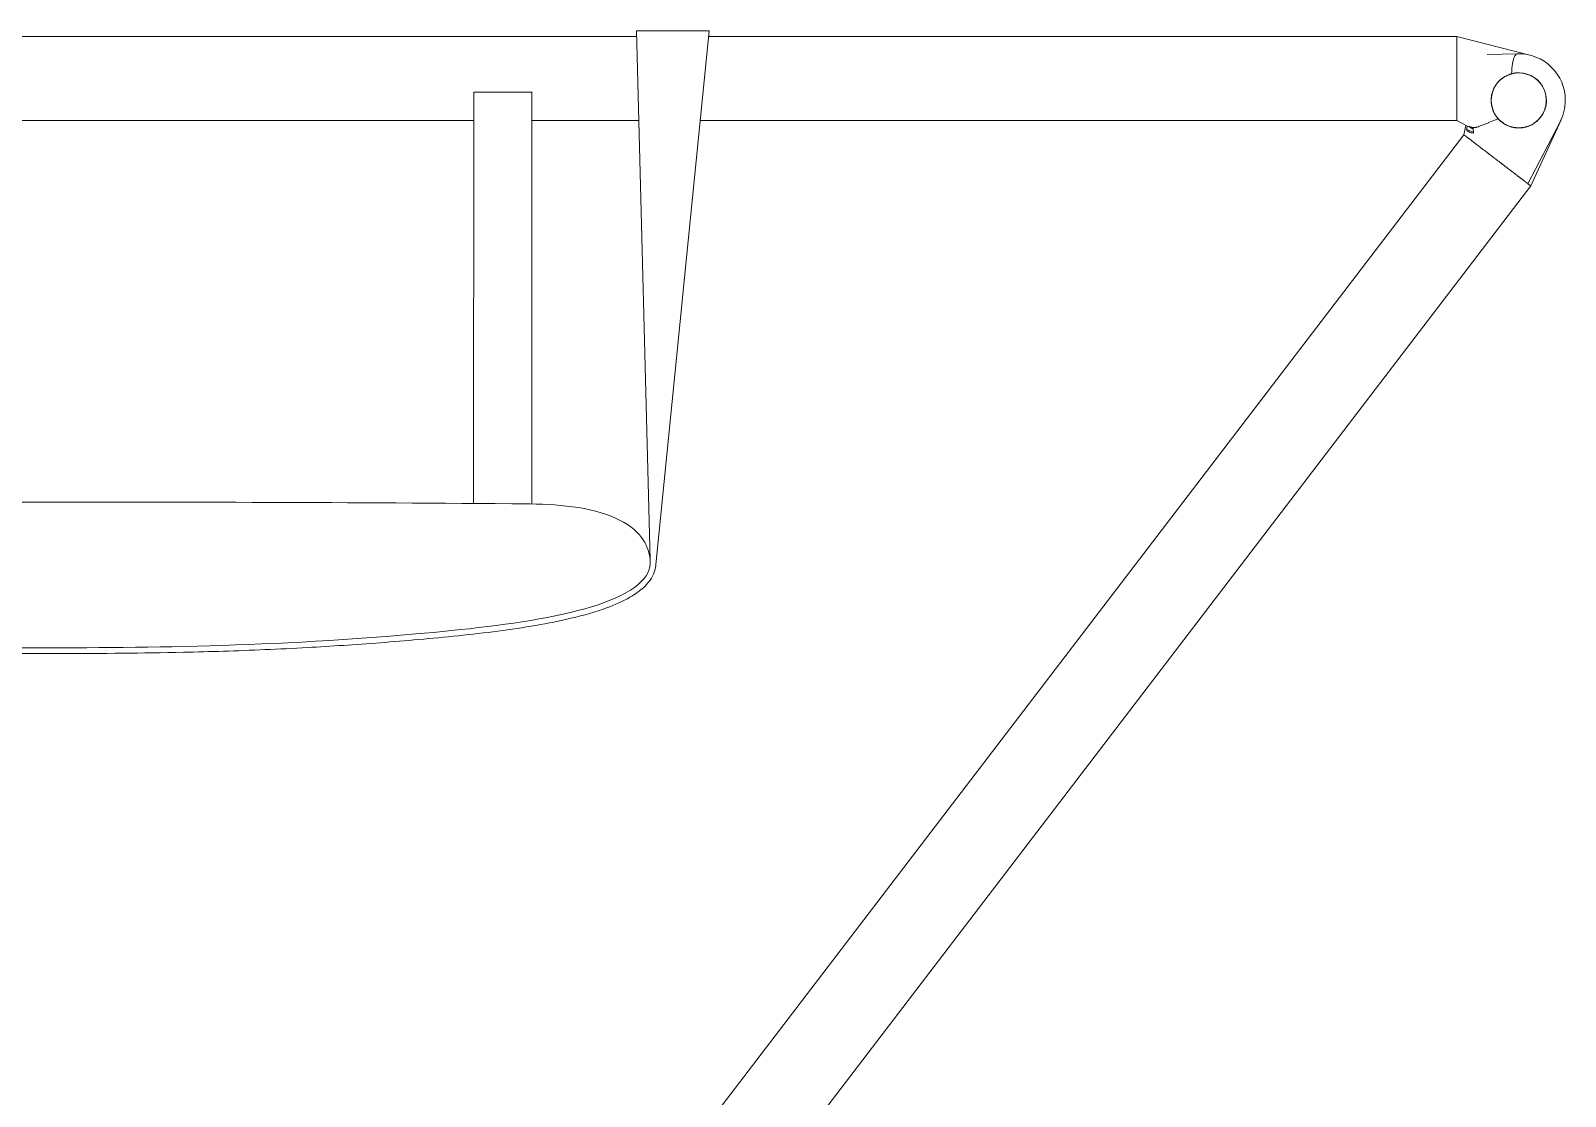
# Model space of a CAD drawing. Header units: millimetres. Extents: x 6152 to 28526, y 1087 to 12861.
# Drawn here: x 17696 to 18223, y 6281 to 6648 of the extents above; entities that cross this region are included whole.
import ezdxf

# ---------------------------------------------------------------- set-up
doc = ezdxf.new("R2010")
doc.units = ezdxf.units.MM
doc.header["$LTSCALE"] = 0.05
for name, color, linetype, lineweight in [('Board', 52, 'Continuous', 13), ('Fixation part', 40, 'Continuous', 15), ('OF1', 7, 'Continuous', 15)]:
    doc.layers.add(name, color=color, linetype=linetype, lineweight=lineweight)

msp = doc.modelspace()

# ---------------------------------------------------------------- linework, layer by layer
at = {"layer": 'Board'}
msp.add_open_spline([(17686.3, 6435.49), (17642.24, 6435.49), (17574.1, 6435.38), (17467.68, 6448.58), (17462.69, 6466.13), (17467.85, 6476.29), (17484.14, 6484.73), (17562.38, 6485.54), (17629.88, 6485.55), (17686.3, 6485.49), (17742.71, 6485.55), (17810.21, 6485.54), (17888.45, 6484.73), (17904.74, 6476.29), (17909.9, 6466.13), (17904.91, 6448.58), (17798.49, 6435.38), (17730.35, 6435.49), (17686.3, 6435.49)], degree=3, knots=[0, 0, 0, 0, 136.167469, 216.487987, 233.065049, 243.157724, 256.12334, 288.057761, 462.992225, 462.992225, 462.992225, 637.926688, 669.861109, 682.826725, 692.9194, 709.496462, 789.81698, 925.984449, 925.984449, 925.984449, 925.984449], dxfattribs=at)
at = {"layer": 'Fixation part'}
for p, q in [((17904.11, 6647.56), (17929.11, 6647.56)), ((17908.83, 6465.57), (17904.11, 6647.56)), ((17929.11, 6647.56), (17910.8, 6463.96)), ((17848.18, 6626.46), (17848.07, 6485.11)), ((17848.18, 6626.46), (17868.19, 6626.46)), ((17868.07, 6626.46), (17868.07, 6484.91))]:
    msp.add_line(p, q, dxfattribs=at)
msp.add_open_spline([(17686.3, 6433.49), (17693.12, 6433.49), (17699.92, 6433.49), (17720.39, 6433.54), (17734.12, 6433.64), (17752.9, 6434.05), (17757.51, 6434.17), (17771.51, 6434.62), (17781.1, 6435.02), (17795.09, 6435.8), (17799.2, 6436.05), (17811.73, 6436.88), (17820.34, 6437.54), (17838.23, 6439.13), (17847.5, 6440.05), (17865.36, 6442.4), (17873.95, 6443.83), (17886.01, 6446.67), (17890.12, 6447.85), (17896.8, 6450.29), (17899.5, 6451.5), (17903.65, 6453.9), (17905.23, 6455.02), (17907.22, 6456.87), (17907.81, 6457.49), (17908.97, 6458.95), (17909.51, 6459.81), (17910.35, 6461.67), (17910.64, 6462.66), (17910.78, 6463.8), (17910.79, 6463.88), (17910.8, 6463.96)], degree=3, knots=[0, 0, 0, 0, 21.100568, 21.100568, 63.301705, 63.301705, 76.82051, 76.82051, 103.858119, 103.858119, 114.869008, 114.869008, 136.890787, 136.890787, 158.986479, 158.986479, 181.08217, 181.08217, 193.980061, 193.980061, 204.577481, 204.577481, 212.692426, 212.692426, 216.621914, 216.621914, 221.352002, 221.352002, 226.082089, 226.082089, 226.444459, 226.444459, 226.444459, 226.444459], dxfattribs=at)
at = {"layer": 'OF1'}
for p, q in [((17468.43, 6645.62), (17904.16, 6645.62)), ((17928.92, 6645.62), (18186.09, 6645.62)), ((18186.09, 6645.62), (18186.09, 6645.62)), ((18186.09, 6645.62), (18186.09, 6645.62)), ((18186.09, 6645.61), (18186.09, 6645.62)), ((18186.09, 6645.62), (18186.09, 6645.62)), ((18186.09, 6645.62), (18211.15, 6639.18)), ((18186.09, 6645.6), (18186.09, 6645.61)), ((18186.09, 6645.61), (18186.09, 6645.61)), ((18186.09, 6645.61), (18186.09, 6645.61)), ((18186.09, 6645.59), (18186.09, 6645.6)), ((18186.09, 6645.6), (18186.09, 6645.6)), ((18186.09, 6645.57), (18186.09, 6645.59)), ((18186.09, 6645.56), (18186.09, 6645.57)), ((18186.09, 6645.54), (18186.09, 6645.56)), ((18186.09, 6645.56), (18186.09, 6645.56)), ((18186.09, 6645.53), (18186.09, 6645.54)), ((18186.09, 6645.52), (18186.09, 6645.53)), ((18186.09, 6645.51), (18186.09, 6645.52)), ((18186.09, 6645.4), (18186.09, 6645.51)), ((18186.09, 6645.37), (18186.09, 6645.4)), ((18186.09, 6645.37), (18186.09, 6645.37)), ((18186.09, 6645.3), (18186.09, 6645.37)), ((18186.09, 6645.29), (18186.09, 6645.3)), ((18186.09, 6645.26), (18186.09, 6645.29)), ((18186.09, 6645.25), (18186.09, 6645.26)), ((18186.09, 6645.15), (18186.09, 6645.25)), ((18186.09, 6645.14), (18186.09, 6645.15)), ((18186.09, 6645.13), (18186.09, 6645.14)), ((18186.09, 6645.04), (18186.09, 6645.13)), ((18186.09, 6645.03), (18186.09, 6645.04)), ((18186.09, 6644.86), (18186.09, 6645.03)), ((18186.09, 6644.85), (18186.09, 6644.86)), ((18186.09, 6644.67), (18186.09, 6644.85)), ((18186.09, 6644.66), (18186.09, 6644.67)), ((18186.09, 6644.63), (18186.09, 6644.66)), ((18186.09, 6644.55), (18186.09, 6644.63)), ((18186.09, 6644.45), (18186.09, 6644.55)), ((18186.09, 6644.55), (18186.09, 6644.55)), ((18186.09, 6644.44), (18186.09, 6644.45)), ((18186.09, 6644.22), (18186.09, 6644.44)), ((18186.09, 6644.21), (18186.09, 6644.22)), ((18186.09, 6644.1), (18186.09, 6644.21)), ((18186.09, 6644.08), (18186.09, 6644.1)), ((18186.09, 6644.01), (18186.09, 6644.08)), ((18186.09, 6643.94), (18186.09, 6644.01)), ((18186.09, 6643.87), (18186.09, 6643.94)), ((18186.09, 6643.79), (18186.09, 6643.87)), ((18186.09, 6643.78), (18186.09, 6643.79)), ((18186.09, 6643.72), (18186.09, 6643.78)), ((18186.09, 6643.71), (18186.09, 6643.72)), ((18186.09, 6643.63), (18186.09, 6643.71)), ((18186.09, 6643.55), (18186.09, 6643.63)), ((18186.09, 6643.47), (18186.09, 6643.55)), ((18186.09, 6643.44), (18186.09, 6643.47)), ((18186.09, 6643.37), (18186.09, 6643.44)), ((18186.09, 6643.27), (18186.09, 6643.37)), ((18186.09, 6643.27), (18186.09, 6643.27)), ((18186.09, 6642.68), (18186.09, 6643.27)), ((18186.09, 6642.66), (18186.09, 6642.68)), ((18186.09, 6642.56), (18186.09, 6642.66)), ((18186.09, 6642.48), (18186.09, 6642.56)), ((18186.09, 6642.29), (18186.09, 6642.48)), ((18186.09, 6642.23), (18186.09, 6642.29)), ((18186.09, 6642.02), (18186.09, 6642.23)), ((18186.09, 6641.99), (18186.09, 6642.02)), ((18186.09, 6641.92), (18186.09, 6641.99)), ((18186.09, 6641.88), (18186.09, 6641.92)), ((18186.09, 6641.81), (18186.09, 6641.88)), ((18186.09, 6641.76), (18186.09, 6641.81)), ((18186.09, 6641.71), (18186.09, 6641.76)), ((18186.09, 6641.66), (18186.09, 6641.71)), ((18186.09, 6641.6), (18186.09, 6641.66)), ((18186.09, 6641.56), (18186.09, 6641.6)), ((18186.09, 6641.49), (18186.09, 6641.56)), ((18186.09, 6641.44), (18186.09, 6641.49)), ((18186.09, 6641.38), (18186.09, 6641.44)), ((18186.09, 6641.34), (18186.09, 6641.38)), ((18186.09, 6641.28), (18186.09, 6641.34)), ((18186.09, 6641.23), (18186.09, 6641.28)), ((18186.09, 6641.2), (18186.09, 6641.23)), ((18186.09, 6641.17), (18186.09, 6641.2)), ((18186.09, 6641.1), (18186.09, 6641.17)), ((18186.09, 6641.07), (18186.09, 6641.1)), ((18186.09, 6640.85), (18186.09, 6641.07)), ((18186.09, 6640.82), (18186.09, 6640.85)), ((18186.09, 6640.74), (18186.09, 6640.82)), ((18186.09, 6640.71), (18186.09, 6640.74)), ((18186.09, 6640.6), (18186.09, 6640.71)), ((18186.09, 6640.57), (18186.09, 6640.6)), ((18186.09, 6640.48), (18186.09, 6640.57)), ((18186.09, 6640.45), (18186.09, 6640.48)), ((18186.09, 6640.36), (18186.09, 6640.45)), ((18186.09, 6640.33), (18186.09, 6640.36)), ((18186.09, 6640.22), (18186.09, 6640.33)), ((18186.09, 6640.17), (18186.09, 6640.22)), ((18186.09, 6640.09), (18186.09, 6640.17)), ((18186.09, 6640.05), (18186.09, 6640.09)), ((18186.09, 6639.94), (18186.09, 6640.05)), ((18186.09, 6639.93), (18186.09, 6639.94)), ((18186.09, 6639.81), (18186.09, 6639.93)), ((18186.09, 6639.77), (18186.09, 6639.81)), ((18186.09, 6639.68), (18186.09, 6639.77)), ((18186.09, 6639.62), (18186.09, 6639.68)), ((18186.09, 6639.53), (18186.09, 6639.62)), ((18186.09, 6639.47), (18186.09, 6639.53)), ((18186.09, 6639.41), (18186.09, 6639.47)), ((18186.09, 6639.32), (18186.09, 6639.41)), ((18186.09, 6639.25), (18186.09, 6639.32)), ((18186.09, 6639.2), (18186.09, 6639.25)), ((18186.09, 6639.18), (18186.09, 6639.2)), ((18186.09, 6639.18), (18186.09, 6638.72)), ((18186.09, 6638.63), (18186.09, 6638.72)), ((18186.09, 6638.63), (18186.09, 6638.6)), ((18186.09, 6638.48), (18186.09, 6638.6)), ((18186.09, 6638.48), (18186.09, 6638.46)), ((18186.09, 6638.46), (18186.09, 6638.46)), ((18186.09, 6638.34), (18186.09, 6638.46)), ((18186.09, 6638.34), (18186.09, 6638.28)), ((18186.09, 6638.1), (18186.09, 6638.28)), ((18186.09, 6638.1), (18186.09, 6638.08)), ((18186.09, 6637.71), (18186.09, 6638.08)), ((18186.09, 6637.71), (18186.09, 6637.69)), ((18186.09, 6637.52), (18186.09, 6637.69)), ((18186.09, 6637.52), (18186.09, 6637.41)), ((18186.09, 6637.39), (18186.09, 6637.41)), ((18186.09, 6637.39), (18186.09, 6637.33)), ((18186.09, 6637.26), (18186.09, 6637.33)), ((18186.09, 6637.26), (18186.09, 6637.08)), ((18186.09, 6636.95), (18186.09, 6637.08)), ((18186.09, 6636.95), (18186.09, 6636.86)), ((18186.09, 6636.86), (18186.09, 6636.82)), ((18186.09, 6636.77), (18186.09, 6636.82)), ((18186.09, 6636.77), (18186.09, 6636.62)), ((18186.09, 6636.5), (18186.09, 6636.62)), ((18186.09, 6636.5), (18186.09, 6636.31)), ((18186.09, 6636.25), (18186.09, 6636.31)), ((18186.09, 6636.25), (18186.09, 6635.98)), ((18186.09, 6635.98), (18186.09, 6635.74)), ((18206.81, 6639.63), (18196.45, 6639.4)), ((18186.09, 6635.69), (18186.09, 6635.74)), ((18186.09, 6635.69), (18186.09, 6635.54)), ((18186.09, 6635.42), (18186.09, 6635.54)), ((18186.09, 6635.42), (18186.09, 6635.21)), ((18186.09, 6635.16), (18186.09, 6635.21)), ((18186.09, 6635.16), (18186.09, 6635.07)), ((18186.09, 6635.07), (18186.09, 6634.66)), ((18186.09, 6634.58), (18186.09, 6634.66)), ((18186.09, 6634.58), (18186.09, 6634.42)), ((18186.09, 6634.37), (18186.09, 6634.42)), ((18186.09, 6634.37), (18186.09, 6634.11)), ((18186.09, 6634.07), (18186.09, 6634.11)), ((18186.09, 6634.07), (18186.09, 6633.86)), ((18186.09, 6633.84), (18186.09, 6633.86)), ((18186.09, 6633.84), (18186.09, 6633.36)), ((18186.09, 6633.25), (18186.09, 6633.36)), ((18186.09, 6633.25), (18186.09, 6633.12)), ((18186.09, 6633.12), (18186.09, 6633.07)), ((18186.09, 6633), (18186.09, 6633.07)), ((18186.09, 6633), (18186.09, 6632.85)), ((18186.09, 6632.76), (18186.09, 6632.85)), ((18186.09, 6632.76), (18186.09, 6632.68)), ((18186.09, 6632.51), (18186.09, 6632.68)), ((18186.09, 6632.51), (18186.09, 6632.49)), ((18186.09, 6632.3), (18186.09, 6632.49)), ((18186.09, 6632.3), (18186.09, 6632.27)), ((18186.09, 6632.09), (18186.09, 6632.27)), ((18186.09, 6632.09), (18186.09, 6632.07)), ((18186.09, 6632.03), (18186.09, 6632.07)), ((18186.09, 6632.03), (18186.09, 6631.93)), ((18186.09, 6631.89), (18186.09, 6631.93)), ((18186.09, 6631.89), (18186.09, 6631.79)), ((18186.09, 6631.74), (18186.09, 6631.79)), ((18186.09, 6631.74), (18186.09, 6631.66)), ((18186.09, 6631.59), (18186.09, 6631.66)), ((18186.09, 6631.59), (18186.09, 6631.51)), ((18186.09, 6631.44), (18186.09, 6631.51)), ((18186.09, 6631.44), (18186.09, 6631.37)), ((18186.09, 6631.29), (18186.09, 6631.37)), ((18186.09, 6631.29), (18186.09, 6631.22)), ((18186.09, 6631.14), (18186.09, 6631.22)), ((18186.09, 6631.14), (18186.09, 6631.08)), ((18186.09, 6631.01), (18186.09, 6631.08)), ((18186.09, 6631.01), (18186.09, 6630.96)), ((18186.09, 6630.96), (18186.09, 6630.94)), ((18186.09, 6630.86), (18186.09, 6630.94)), ((18186.09, 6630.86), (18186.09, 6630.77)), ((18186.09, 6630.68), (18186.09, 6630.77)), ((18186.09, 6630.68), (18186.09, 6630.62)), ((18186.09, 6630.4), (18186.09, 6630.62)), ((18204.9, 6632.81), (18204.9, 6632.94)), ((18186.09, 6630.4), (18186.09, 6630.24)), ((18186.09, 6630.2), (18186.09, 6630.24)), ((18186.09, 6630.2), (18186.09, 6630.08)), ((18186.09, 6630.03), (18186.09, 6630.08)), ((18186.09, 6630.03), (18186.09, 6629.92)), ((18186.09, 6629.86), (18186.09, 6629.92)), ((18186.09, 6629.86), (18186.09, 6629.77)), ((18186.09, 6629.73), (18186.09, 6629.77)), ((18186.09, 6629.73), (18186.09, 6629.6)), ((18186.09, 6629.58), (18186.09, 6629.6)), ((18186.09, 6629.58), (18186.09, 6629.45)), ((18186.09, 6629.07), (18186.09, 6629.45)), ((18186.09, 6629.07), (18186.09, 6628.95)), ((18186.09, 6628.88), (18186.09, 6628.95)), ((18186.09, 6628.88), (18186.09, 6628.81)), ((18186.09, 6628.71), (18186.09, 6628.81)), ((18186.09, 6628.71), (18186.09, 6628.63)), ((18186.09, 6628.54), (18186.09, 6628.63)), ((18186.09, 6628.54), (18186.09, 6628.52)), ((18186.09, 6628.52), (18186.09, 6628.5)), ((18186.09, 6628.38), (18186.09, 6628.5)), ((18186.09, 6628.38), (18186.09, 6628.1)), ((18186.09, 6627.96), (18186.09, 6628.1)), ((18186.09, 6627.96), (18186.09, 6627.9)), ((18186.09, 6627.46), (18186.09, 6627.9)), ((18186.09, 6627.46), (18186.09, 6627.29)), ((18186.09, 6627.25), (18186.09, 6627.29)), ((18186.09, 6627.25), (18186.09, 6627.21)), ((18186.09, 6627.21), (18186.09, 6627.19)), ((18186.09, 6626.94), (18186.09, 6627.19)), ((18186.09, 6626.94), (18186.09, 6626.9)), ((18186.09, 6626.77), (18186.09, 6626.9)), ((18186.09, 6626.77), (18186.09, 6626.75)), ((18186.09, 6626.62), (18186.09, 6626.75)), ((18186.09, 6626.62), (18186.09, 6626.58)), ((18186.09, 6626.49), (18186.09, 6626.58)), ((18186.09, 6626.49), (18186.09, 6626.44)), ((18186.09, 6626.41), (18186.09, 6626.44)), ((18186.09, 6626.41), (18186.09, 6626.2)), ((18186.09, 6626.18), (18186.09, 6626.2)), ((18186.09, 6626.18), (18186.09, 6626.1)), ((18186.09, 6626.06), (18186.09, 6626.1)), ((18186.09, 6626.06), (18186.09, 6625.97)), ((18186.09, 6625.88), (18186.09, 6625.97)), ((18186.09, 6625.88), (18186.09, 6625.84)), ((18186.09, 6625.77), (18186.09, 6625.84)), ((18186.09, 6625.77), (18186.09, 6625.77)), ((18186.09, 6625.77), (18186.09, 6625.7)), ((18186.09, 6625.69), (18186.09, 6625.7)), ((18186.09, 6625.69), (18186.09, 6625.64)), ((18186.09, 6625.56), (18186.09, 6625.64)), ((18186.09, 6625.56), (18186.09, 6625.51)), ((18186.09, 6625.49), (18186.09, 6625.51)), ((18186.09, 6625.49), (18186.09, 6625.42)), ((18186.09, 6625.39), (18186.09, 6625.42)), ((18186.09, 6625.39), (18186.09, 6625.34)), ((18186.09, 6625.3), (18186.09, 6625.34)), ((18186.09, 6625.3), (18186.09, 6625.24)), ((18186.09, 6625.22), (18186.09, 6625.24)), ((18186.09, 6625.22), (18186.09, 6625.13)), ((18186.09, 6625.12), (18186.09, 6625.13)), ((18186.09, 6625.12), (18186.09, 6625.05)), ((18186.09, 6624.99), (18186.09, 6625.05)), ((18186.09, 6624.99), (18186.09, 6624.95)), ((18186.09, 6624.91), (18186.09, 6624.95)), ((18186.09, 6624.91), (18186.09, 6624.86)), ((18186.09, 6624.81), (18186.09, 6624.86)), ((18186.09, 6624.81), (18186.09, 6624.76)), ((18186.09, 6624.73), (18186.09, 6624.76)), ((18186.09, 6624.73), (18186.09, 6624.66)), ((18186.09, 6624.63), (18186.09, 6624.66)), ((18186.09, 6624.63), (18186.09, 6624.57)), ((18186.09, 6624.54), (18186.09, 6624.57)), ((18186.09, 6624.54), (18186.09, 6624.37)), ((18186.09, 6624.36), (18186.09, 6624.37)), ((18186.09, 6624.36), (18186.09, 6624.29)), ((18186.09, 6624.26), (18186.09, 6624.29)), ((18186.09, 6624.26), (18186.09, 6624.2)), ((18186.09, 6624.18), (18186.09, 6624.2)), ((18186.09, 6624.18), (18186.09, 6624.16)), ((18186.09, 6624.16), (18186.09, 6624.11)), ((18186.09, 6624.1), (18186.09, 6624.11)), ((18186.09, 6624.1), (18186.09, 6624.02)), ((18186.09, 6623.99), (18186.09, 6624.02)), ((18186.09, 6623.99), (18186.09, 6623.95)), ((18186.09, 6623.91), (18186.09, 6623.95)), ((18186.09, 6623.91), (18186.09, 6623.86)), ((18186.09, 6623.83), (18186.09, 6623.86)), ((18186.09, 6623.83), (18186.09, 6623.68)), ((18186.09, 6623.66), (18186.09, 6623.68)), ((18186.09, 6623.66), (18186.09, 6623.6)), ((18186.09, 6623.57), (18186.09, 6623.6)), ((18186.09, 6623.57), (18186.09, 6623.55)), ((18186.09, 6623.43), (18186.09, 6623.55)), ((18186.09, 6623.43), (18186.09, 6623.36)), ((18186.09, 6623.25), (18186.09, 6623.36)), ((18186.09, 6623.25), (18186.09, 6622.91)), ((18186.09, 6622.89), (18186.09, 6622.91)), ((18186.09, 6622.89), (18186.09, 6622.73)), ((18186.09, 6622.73), (18186.09, 6622.46)), ((18186.09, 6622.45), (18186.09, 6622.46)), ((18186.09, 6622.45), (18186.09, 6622.31)), ((18186.09, 6622.25), (18186.09, 6622.31)), ((18186.09, 6622.25), (18186.09, 6622.22)), ((18186.09, 6622.19), (18186.09, 6622.22)), ((18186.09, 6622.19), (18186.09, 6622.13)), ((18186.09, 6622.12), (18186.09, 6622.13)), ((18186.09, 6622.12), (18186.09, 6622.05)), ((18186.09, 6622.05), (18186.09, 6621.98)), ((18186.09, 6622.05), (18186.09, 6622.05)), ((18186.09, 6621.95), (18186.09, 6621.98)), ((18186.09, 6621.95), (18186.09, 6621.9)), ((18186.09, 6621.88), (18186.09, 6621.9)), ((18186.09, 6621.88), (18186.09, 6621.84)), ((18186.09, 6621.82), (18186.09, 6621.84)), ((18186.09, 6621.82), (18186.09, 6621.76)), ((18186.09, 6621.63), (18186.09, 6621.76)), ((18186.09, 6621.63), (18186.09, 6621.55)), ((18186.09, 6621.49), (18186.09, 6621.55)), ((18186.09, 6621.49), (18186.09, 6621.39)), ((18186.09, 6621.37), (18186.09, 6621.39)), ((18186.09, 6621.37), (18186.09, 6621.32)), ((18186.09, 6621.27), (18186.09, 6621.32)), ((18186.09, 6621.27), (18186.09, 6621.25)), ((18186.09, 6621.22), (18186.09, 6621.25)), ((18186.09, 6621.22), (18186.09, 6621.19)), ((18186.09, 6621.16), (18186.09, 6621.19)), ((18186.09, 6621.16), (18186.09, 6621.13)), ((18186.09, 6621.05), (18186.09, 6621.13)), ((18186.09, 6621.05), (18186.09, 6621.04)), ((18186.09, 6620.97), (18186.09, 6621.04)), ((18186.09, 6620.97), (18186.09, 6620.96)), ((18186.09, 6620.9), (18186.09, 6620.96)), ((18186.09, 6620.9), (18186.09, 6620.89)), ((18186.09, 6620.89), (18186.09, 6620.86)), ((18186.09, 6620.82), (18186.09, 6620.86)), ((18186.09, 6620.82), (18186.09, 6620.74)), ((18186.09, 6620.64), (18186.09, 6620.74)), ((18186.09, 6620.64), (18186.09, 6620.62)), ((18186.09, 6620.58), (18186.09, 6620.62)), ((18186.09, 6620.58), (18186.09, 6620.51)), ((18186.09, 6620.47), (18186.09, 6620.51)), ((18186.09, 6620.47), (18186.09, 6620.33)), ((18186.09, 6620.33), (18186.09, 6620.27)), ((18186.09, 6620.24), (18186.09, 6620.27)), ((18186.09, 6620.24), (18186.09, 6620.04)), ((18186.09, 6620.03), (18186.09, 6620.04)), ((18186.09, 6620.03), (18186.09, 6619.84)), ((17848.17, 6616.68), (17524.42, 6616.68)), ((17904.91, 6616.68), (17868.07, 6616.68)), ((17868.07, 6616.68), (17904.91, 6616.68)), ((18186.09, 6616.68), (17926.03, 6616.68)), ((18186.09, 6619.84), (18186.09, 6619.83)), ((18186.09, 6619.41), (18186.09, 6619.83)), ((18186.09, 6619.41), (18186.09, 6619.38)), ((18186.09, 6619.38), (18186.09, 6619.36)), ((18186.09, 6619.03), (18186.09, 6619.36)), ((18186.09, 6619.03), (18186.09, 6618.94)), ((18186.09, 6618.94), (18186.09, 6618.89)), ((18186.09, 6618.87), (18186.09, 6618.89)), ((18186.09, 6618.87), (18186.09, 6618.81)), ((18186.09, 6618.8), (18186.09, 6618.81)), ((18186.09, 6618.8), (18186.09, 6618.74)), ((18186.09, 6618.72), (18186.09, 6618.74)), ((18186.09, 6618.72), (18186.09, 6618.66)), ((18186.09, 6618.65), (18186.09, 6618.66)), ((18186.09, 6618.65), (18186.09, 6618.59)), ((18186.09, 6618.55), (18186.09, 6618.59)), ((18186.09, 6618.55), (18186.09, 6618.53)), ((18186.09, 6618.49), (18186.09, 6618.53)), ((18186.09, 6618.49), (18186.09, 6618.42)), ((18186.09, 6618.37), (18186.09, 6618.42)), ((18186.09, 6618.37), (18186.09, 6618.34)), ((18186.09, 6618.29), (18186.09, 6618.34)), ((18186.09, 6618.29), (18186.09, 6618.26)), ((18186.09, 6618.21), (18186.09, 6618.26)), ((18186.09, 6618.21), (18186.09, 6618.2)), ((18186.09, 6618.12), (18186.09, 6618.2)), ((18186.09, 6618.12), (18186.09, 6618.1)), ((18186.09, 6618.08), (18186.09, 6618.1)), ((18186.09, 6618.08), (18186.09, 6618.04)), ((18186.09, 6617.98), (18186.09, 6618.04)), ((18186.09, 6617.98), (18186.09, 6617.95)), ((18186.09, 6617.91), (18186.09, 6617.95)), ((18186.09, 6617.91), (18186.09, 6617.9)), ((18186.09, 6617.79), (18186.09, 6617.9)), ((18186.09, 6617.79), (18186.09, 6617.77)), ((18186.09, 6617.74), (18186.09, 6617.77)), ((18186.09, 6617.74), (18186.09, 6617.73)), ((18186.09, 6617.7), (18186.09, 6617.73)), ((18186.09, 6617.7), (18186.09, 6617.68)), ((18186.09, 6617.68), (18186.09, 6617.65)), ((18186.09, 6617.63), (18186.09, 6617.65)), ((18186.09, 6617.63), (18186.09, 6617.58)), ((18186.09, 6617.55), (18186.09, 6617.58)), ((18186.09, 6617.55), (18186.09, 6617.51)), ((18186.09, 6617.35), (18186.09, 6617.51)), ((18186.09, 6617.35), (18186.09, 6617.3)), ((18186.09, 6617.3), (18186.09, 6617.26)), ((18186.09, 6617.3), (18186.09, 6617.3)), ((18186.09, 6617.25), (18186.09, 6617.26)), ((18186.09, 6617.25), (18186.09, 6617.22)), ((18186.09, 6617.21), (18186.09, 6617.22)), ((18186.09, 6617.21), (18186.09, 6617.19)), ((18186.09, 6617.17), (18186.09, 6617.19)), ((18186.09, 6617.17), (18186.09, 6617.13)), ((18186.09, 6617.13), (18186.09, 6617.1)), ((18186.09, 6617.13), (18186.09, 6617.13)), ((18186.09, 6617.07), (18186.09, 6617.1)), ((18186.09, 6617.07), (18186.09, 6617.06)), ((18186.09, 6617.01), (18186.09, 6617.06)), ((18186.09, 6617.01), (18186.09, 6616.99)), ((18186.09, 6616.97), (18186.09, 6616.99)), ((18186.09, 6616.97), (18186.09, 6616.96)), ((18186.09, 6616.91), (18186.09, 6616.96)), ((18186.09, 6616.91), (18186.09, 6616.9)), ((18186.09, 6616.83), (18186.09, 6616.9)), ((18186.09, 6616.83), (18186.09, 6616.83)), ((18186.09, 6616.81), (18186.09, 6616.83)), ((18186.09, 6616.81), (18186.09, 6616.8)), ((18186.09, 6616.8), (18186.09, 6616.75)), ((18186.09, 6616.73), (18186.09, 6616.75)), ((18186.09, 6616.73), (18186.09, 6616.72)), ((18186.09, 6616.72), (18186.09, 6616.7)), ((18186.09, 6616.72), (18186.09, 6616.72)), ((18186.09, 6616.7), (18186.09, 6616.69)), ((18186.09, 6616.7), (18186.09, 6616.7)), ((18186.09, 6616.69), (18186.09, 6616.68)), ((18186.09, 6616.69), (18186.09, 6616.69)), ((18186.09, 6616.68), (18186.09, 6616.68)), ((18186.09, 6616.68), (18186.09, 6616.68)), ((18191.72, 6613.74), (18186.09, 6616.68)), ((18188.48, 6611.82), (18189.18, 6615.07)), ((18193.54, 6614.6), (18194.49, 6614.96)), ((18194.49, 6614.96), (18194.51, 6614.96)), ((18194.51, 6614.96), (18195.68, 6615.43)), ((18195.68, 6615.43), (18195.79, 6615.47)), ((18196.98, 6615.95), (18197.01, 6615.96)), ((18197.01, 6615.96), (18197.31, 6616.08)), ((18197.31, 6616.08), (18198.45, 6616.56)), ((18198.97, 6616.78), (18199.96, 6617.21)), ((18199.96, 6617.21), (18200.24, 6617.34)), ((18221.56, 6616.26), (18210.5, 6594.98)), ((18221.89, 6616.94), (18211.48, 6594.24)), ((17689.6, 5959.3), (18188.48, 6611.82)), ((18188.49, 6611.81), (18188.48, 6611.82)), ((18188.49, 6611.81), (18188.49, 6611.81)), ((18188.49, 6611.81), (18188.49, 6611.81)), ((18188.49, 6611.81), (18188.5, 6611.81)), ((18188.5, 6611.8), (18188.5, 6611.81)), ((18188.51, 6611.8), (18188.5, 6611.8)), ((18188.5, 6611.8), (18188.5, 6611.8)), ((18188.51, 6611.8), (18188.53, 6611.78)), ((18188.55, 6611.77), (18188.53, 6611.78)), ((18188.56, 6611.76), (18188.55, 6611.77)), ((18188.55, 6611.77), (18188.55, 6611.77)), ((18188.56, 6611.76), (18188.57, 6611.75)), ((18188.58, 6611.75), (18188.57, 6611.75)), ((18188.58, 6611.75), (18188.59, 6611.74)), ((18188.6, 6611.73), (18188.59, 6611.74)), ((18188.6, 6611.73), (18188.61, 6611.72)), ((18188.62, 6611.71), (18188.61, 6611.72)), ((18188.62, 6611.71), (18188.63, 6611.7)), ((18188.66, 6611.68), (18188.63, 6611.7)), ((18188.66, 6611.68), (18188.68, 6611.66)), ((18188.69, 6611.66), (18188.68, 6611.66)), ((18188.69, 6611.66), (18188.7, 6611.65)), ((18188.73, 6611.63), (18188.7, 6611.65)), ((18188.76, 6611.6), (18188.73, 6611.63)), ((18188.76, 6611.6), (18188.79, 6611.58)), ((18188.8, 6611.58), (18188.79, 6611.58)), ((18188.8, 6611.58), (18188.81, 6611.56)), ((18188.83, 6611.55), (18188.81, 6611.56)), ((18188.83, 6611.55), (18188.85, 6611.54)), ((18188.87, 6611.52), (18188.85, 6611.54)), ((18188.87, 6611.52), (18188.88, 6611.51)), ((18188.91, 6611.49), (18188.88, 6611.51)), ((18188.91, 6611.49), (18188.95, 6611.46)), ((18188.99, 6611.43), (18188.95, 6611.46)), ((18188.99, 6611.43), (18189.02, 6611.41)), ((18189.03, 6611.4), (18189.02, 6611.41)), ((18189.03, 6611.4), (18189.03, 6611.4)), ((18189.03, 6611.4), (18189.09, 6611.35)), ((18189.15, 6611.31), (18189.09, 6611.35)), ((18189.23, 6611.24), (18189.15, 6611.31)), ((18189.23, 6611.24), (18189.27, 6611.22)), ((18189.3, 6611.19), (18189.27, 6611.22)), ((18189.3, 6611.19), (18189.33, 6611.17)), ((18189.36, 6611.14), (18189.33, 6611.17)), ((18189.36, 6611.14), (18189.42, 6611.1)), ((18191.76, 6612.66), (18189.41, 6613.61)), ((18189.41, 6613.61), (18189.5, 6613.47)), ((18189.5, 6611.04), (18189.42, 6611.1)), ((18189.5, 6611.04), (18189.51, 6611.03)), ((18189.57, 6610.99), (18189.51, 6611.03)), ((18189.57, 6610.99), (18189.61, 6610.96)), ((18189.67, 6610.91), (18189.61, 6610.96)), ((18189.67, 6610.91), (18189.69, 6610.89)), ((18189.71, 6610.88), (18189.69, 6610.89)), ((18189.74, 6610.86), (18189.71, 6610.88)), ((18189.74, 6610.86), (18189.79, 6610.82)), ((18189.88, 6610.75), (18189.79, 6610.82)), ((18189.88, 6610.75), (18189.89, 6610.74)), ((18189.96, 6610.68), (18189.89, 6610.74)), ((18189.96, 6610.68), (18190.01, 6610.65)), ((18190.07, 6610.6), (18190.01, 6610.65)), ((18190.07, 6610.6), (18190.1, 6610.58)), ((18190.14, 6610.55), (18190.1, 6610.58)), ((18190.14, 6610.55), (18190.21, 6610.49)), ((18190.24, 6610.47), (18190.21, 6610.49)), ((18190.24, 6610.47), (18190.27, 6610.45)), ((18190.38, 6610.37), (18190.27, 6610.45)), ((18190.38, 6610.37), (18190.51, 6610.26)), ((18190.55, 6610.24), (18190.51, 6610.26)), ((18190.55, 6610.24), (18190.95, 6609.93)), ((18190.58, 6612.61), (18190.62, 6612.59)), ((18190.62, 6612.59), (18190.62, 6612.59)), ((18191.83, 6614.26), (18190.81, 6614.51)), ((18190.96, 6609.92), (18190.95, 6609.93)), ((18190.96, 6609.92), (18191.07, 6609.84)), ((18191.1, 6609.82), (18191.07, 6609.84)), ((18191.1, 6609.82), (18191.13, 6609.79)), ((18191.16, 6609.77), (18191.13, 6609.79)), ((18191.16, 6609.77), (18191.19, 6609.75)), ((18191.24, 6609.71), (18191.19, 6609.75)), ((18191.24, 6609.71), (18191.27, 6609.69)), ((18191.32, 6609.65), (18191.27, 6609.69)), ((18191.32, 6609.65), (18191.34, 6609.63)), ((18191.34, 6612.42), (18191.77, 6612.35)), ((18191.4, 6609.59), (18191.34, 6609.63)), ((18191.34, 6609.63), (18191.34, 6609.63)), ((18191.4, 6609.59), (18191.59, 6609.44)), ((18191.7, 6614.29), (18191.77, 6612.35)), ((18192.19, 6614.24), (18192.22, 6614.24)), ((18192.71, 6614.34), (18192.78, 6614.36)), ((18192.78, 6614.36), (18193.46, 6614.57)), ((18193.46, 6614.57), (18193.54, 6614.6)), ((18191.63, 6609.41), (18191.59, 6609.44)), ((18191.63, 6609.41), (18191.66, 6609.38)), ((18191.72, 6609.34), (18191.66, 6609.38)), ((18191.72, 6609.34), (18191.74, 6609.33)), ((18191.82, 6609.27), (18191.74, 6609.33)), ((18191.82, 6609.27), (18191.82, 6609.26)), ((18191.89, 6609.21), (18191.82, 6609.26)), ((18191.89, 6609.21), (18191.89, 6609.21)), ((18191.89, 6609.21), (18191.93, 6609.18)), ((18191.97, 6609.15), (18191.93, 6609.18)), ((18191.97, 6609.15), (18192, 6609.13)), ((18192.16, 6609.01), (18192, 6609.13)), ((18192.16, 6609.01), (18192.18, 6608.99)), ((18192.24, 6608.94), (18192.18, 6608.99)), ((18192.24, 6608.94), (18192.28, 6608.91)), ((18192.37, 6608.85), (18192.28, 6608.91)), ((18192.37, 6608.85), (18192.54, 6608.72)), ((18192.66, 6608.63), (18192.54, 6608.72)), ((18192.54, 6608.72), (18192.54, 6608.72)), ((18192.66, 6608.63), (18192.68, 6608.61)), ((18192.77, 6608.54), (18192.68, 6608.61)), ((18192.77, 6608.54), (18192.78, 6608.53)), ((18192.85, 6608.47), (18192.78, 6608.53)), ((18192.85, 6608.47), (18192.89, 6608.45)), ((18192.99, 6608.37), (18192.89, 6608.45)), ((18192.99, 6608.37), (18193.25, 6608.18)), ((18193.32, 6608.12), (18193.25, 6608.18)), ((18193.32, 6608.12), (18193.35, 6608.09)), ((18193.45, 6608.02), (18193.35, 6608.09)), ((18193.45, 6608.02), (18193.47, 6608.01)), ((18193.58, 6607.92), (18193.47, 6608.01)), ((18193.58, 6607.92), (18193.59, 6607.91)), ((18193.67, 6607.85), (18193.59, 6607.91)), ((18193.67, 6607.85), (18193.71, 6607.82)), ((18193.99, 6607.6), (18193.71, 6607.82)), ((18193.99, 6607.6), (18194.01, 6607.59)), ((18194.05, 6607.56), (18194.01, 6607.59)), ((18194.05, 6607.56), (18194.1, 6607.52)), ((18194.14, 6607.49), (18194.1, 6607.52)), ((18194.14, 6607.49), (18194.2, 6607.45)), ((18194.21, 6607.44), (18194.2, 6607.45)), ((18194.21, 6607.44), (18194.23, 6607.42)), ((18194.23, 6607.42), (18194.49, 6607.23)), ((18194.49, 6607.23), (18194.52, 6607.2)), ((18194.52, 6607.2), (18194.76, 6607.02)), ((18194.76, 6607.02), (18194.77, 6607.01)), ((18194.77, 6607.01), (18195.06, 6606.79)), ((18195.06, 6606.79), (18195.07, 6606.78)), ((18195.07, 6606.78), (18195.31, 6606.59)), ((18195.31, 6606.59), (18195.37, 6606.55)), ((18195.37, 6606.55), (18195.5, 6606.45)), ((18195.5, 6606.45), (18195.52, 6606.44)), ((18195.52, 6606.44), (18195.66, 6606.33)), ((18195.66, 6606.33), (18195.76, 6606.25)), ((18195.76, 6606.25), (18195.89, 6606.16)), ((18195.89, 6606.16), (18196, 6606.07)), ((18196, 6606.07), (18196.34, 6605.81)), ((18196.34, 6605.81), (18196.41, 6605.75)), ((18196.41, 6605.75), (18196.55, 6605.65)), ((18196.55, 6605.65), (18196.6, 6605.61)), ((18196.6, 6605.61), (18196.66, 6605.57)), ((18196.66, 6605.57), (18196.75, 6605.49)), ((18196.75, 6605.49), (18196.81, 6605.45)), ((18196.81, 6605.45), (18197.02, 6605.29)), ((18197.02, 6605.29), (18197.3, 6605.07)), ((18197.3, 6605.07), (18197.34, 6605.04)), ((18197.34, 6605.04), (18197.37, 6605.02)), ((18197.37, 6605.02), (18197.43, 6604.97)), ((18197.43, 6604.97), (18198.02, 6604.52)), ((18198.02, 6604.52), (18198.05, 6604.5)), ((18198.05, 6604.5), (18198.05, 6604.5)), ((18198.05, 6604.5), (18198.25, 6604.35)), ((18198.25, 6604.35), (18198.29, 6604.32)), ((18198.29, 6604.32), (18198.44, 6604.2)), ((18198.44, 6604.2), (18198.6, 6604.08)), ((18198.6, 6604.08), (18198.61, 6604.07)), ((18198.61, 6604.07), (18198.8, 6603.93)), ((18198.8, 6603.93), (18198.84, 6603.9)), ((18198.84, 6603.9), (18198.92, 6603.84)), ((18198.92, 6603.84), (18198.96, 6603.81)), ((18198.96, 6603.81), (18199.03, 6603.75)), ((18199.03, 6603.75), (18199.08, 6603.72)), ((18199.08, 6603.72), (18199.14, 6603.67)), ((18199.14, 6603.67), (18199.2, 6603.63)), ((18199.2, 6603.63), (18199.28, 6603.56)), ((18199.28, 6603.56), (18199.29, 6603.55)), ((18199.29, 6603.55), (18199.43, 6603.45)), ((18199.43, 6603.45), (18199.46, 6603.43)), ((18199.46, 6603.43), (18199.56, 6603.35)), ((18199.56, 6603.35), (18199.59, 6603.32)), ((18199.59, 6603.32), (18199.6, 6603.32)), ((18199.6, 6603.32), (18199.62, 6603.3)), ((18199.62, 6603.3), (18199.7, 6603.24)), ((18199.7, 6603.24), (18199.73, 6603.22)), ((18199.73, 6603.22), (18199.93, 6603.07)), ((18199.93, 6603.07), (18200.09, 6602.94)), ((18200.09, 6602.94), (18200.19, 6602.87)), ((18200.19, 6602.87), (18200.2, 6602.85)), ((18200.2, 6602.85), (18200.43, 6602.68)), ((18200.43, 6602.68), (18200.58, 6602.57)), ((18200.58, 6602.57), (18200.74, 6602.45)), ((18200.74, 6602.45), (18200.79, 6602.41)), ((18200.79, 6602.41), (18200.94, 6602.29)), ((18200.94, 6602.29), (18200.95, 6602.28)), ((18200.95, 6602.28), (18201.11, 6602.16)), ((18201.11, 6602.16), (18201.15, 6602.13)), ((18201.15, 6602.13), (18201.32, 6602)), ((18201.32, 6602), (18201.33, 6602)), ((18201.33, 6602), (18201.34, 6601.98)), ((18201.34, 6601.98), (18201.39, 6601.95)), ((18201.39, 6601.95), (18201.47, 6601.88)), ((18201.47, 6601.88), (18201.52, 6601.85)), ((18201.52, 6601.85), (18201.59, 6601.79)), ((18201.59, 6601.79), (18201.66, 6601.75)), ((18201.66, 6601.75), (18201.73, 6601.69)), ((18201.73, 6601.69), (18201.78, 6601.65)), ((18201.78, 6601.65), (18201.87, 6601.58)), ((18201.87, 6601.58), (18201.91, 6601.55)), ((18201.91, 6601.55), (18202.04, 6601.45)), ((18202.04, 6601.45), (18202.06, 6601.44)), ((18202.06, 6601.44), (18202.18, 6601.35)), ((18202.18, 6601.35), (18202.21, 6601.32)), ((18202.21, 6601.32), (18202.27, 6601.27)), ((18202.27, 6601.27), (18202.3, 6601.26)), ((18202.3, 6601.26), (18202.56, 6601.06)), ((18202.56, 6601.06), (18202.56, 6601.05)), ((18202.56, 6601.05), (18202.74, 6600.92)), ((18202.74, 6600.92), (18202.89, 6600.8)), ((18202.89, 6600.8), (18202.94, 6600.77)), ((18202.94, 6600.77), (18203.02, 6600.7)), ((18203.02, 6600.7), (18203.13, 6600.62)), ((18203.13, 6600.62), (18203.14, 6600.61)), ((18203.14, 6600.61), (18203.27, 6600.51)), ((18203.27, 6600.51), (18203.28, 6600.51)), ((18203.28, 6600.51), (18203.35, 6600.45)), ((18203.35, 6600.45), (18203.38, 6600.43)), ((18203.38, 6600.43), (18203.46, 6600.37)), ((18203.46, 6600.37), (18203.47, 6600.36)), ((18203.47, 6600.36), (18203.57, 6600.28)), ((18203.57, 6600.28), (18203.59, 6600.27)), ((18203.59, 6600.27), (18203.66, 6600.21)), ((18203.66, 6600.21), (18203.69, 6600.19)), ((18203.69, 6600.19), (18203.76, 6600.14)), ((18203.76, 6600.14), (18203.79, 6600.11)), ((18203.79, 6600.11), (18203.86, 6600.06)), ((18203.86, 6600.06), (18203.9, 6600.03)), ((18203.9, 6600.03), (18203.92, 6600.01)), ((18203.92, 6600.01), (18204, 6599.95)), ((18204, 6599.95), (18204.02, 6599.94)), ((18204.02, 6599.94), (18204.22, 6599.78)), ((18204.22, 6599.78), (18204.24, 6599.77)), ((18204.24, 6599.77), (18204.28, 6599.74)), ((18204.28, 6599.74), (18204.32, 6599.71)), ((18204.32, 6599.71), (18204.36, 6599.68)), ((18204.36, 6599.68), (18204.39, 6599.65)), ((18204.39, 6599.65), (18204.4, 6599.65)), ((18204.4, 6599.65), (18204.53, 6599.55)), ((18204.53, 6599.55), (18204.55, 6599.53)), ((18204.55, 6599.53), (18204.59, 6599.5)), ((18204.59, 6599.5), (18204.62, 6599.48)), ((18204.62, 6599.48), (18204.68, 6599.43)), ((18204.68, 6599.43), (18204.7, 6599.42)), ((18204.7, 6599.42), (18204.75, 6599.38)), ((18204.75, 6599.38), (18204.78, 6599.36)), ((18204.78, 6599.36), (18204.83, 6599.32)), ((18204.83, 6599.32), (18204.84, 6599.31)), ((18204.84, 6599.31), (18204.91, 6599.25)), ((18204.91, 6599.25), (18204.93, 6599.24)), ((18204.93, 6599.24), (18204.97, 6599.21)), ((18204.97, 6599.21), (18205, 6599.19)), ((18205, 6599.19), (18205.14, 6599.08)), ((18205.14, 6599.08), (18205.16, 6599.07)), ((18205.16, 6599.07), (18205.21, 6599.03)), ((18205.21, 6599.03), (18205.23, 6599.01)), ((18205.23, 6599.01), (18205.37, 6598.91)), ((18211.48, 6594.24), (17712.59, 5941.72)), ((18205.37, 6598.91), (18205.38, 6598.9)), ((18205.38, 6598.9), (18205.44, 6598.85)), ((18205.44, 6598.85), (18205.45, 6598.84)), ((18205.45, 6598.84), (18205.5, 6598.81)), ((18205.5, 6598.81), (18205.54, 6598.78)), ((18205.54, 6598.78), (18205.57, 6598.75)), ((18205.57, 6598.75), (18205.63, 6598.71)), ((18205.63, 6598.71), (18205.65, 6598.69)), ((18205.65, 6598.69), (18205.65, 6598.69)), ((18205.65, 6598.69), (18205.67, 6598.68)), ((18205.67, 6598.68), (18205.72, 6598.64)), ((18205.72, 6598.64), (18205.73, 6598.63)), ((18205.73, 6598.63), (18205.79, 6598.58)), ((18205.79, 6598.58), (18205.8, 6598.58)), ((18205.8, 6598.58), (18205.85, 6598.54)), ((18205.85, 6598.54), (18205.93, 6598.48)), ((18205.93, 6598.48), (18205.94, 6598.47)), ((18205.94, 6598.47), (18206.01, 6598.42)), ((18206.01, 6598.42), (18206.05, 6598.39)), ((18206.05, 6598.39), (18206.08, 6598.36)), ((18206.08, 6598.36), (18206.11, 6598.34)), ((18206.11, 6598.34), (18206.2, 6598.27)), ((18206.2, 6598.27), (18206.22, 6598.26)), ((18206.22, 6598.26), (18206.27, 6598.22)), ((18206.27, 6598.22), (18206.29, 6598.2)), ((18206.29, 6598.2), (18206.45, 6598.08)), ((18206.45, 6598.08), (18206.47, 6598.06)), ((18206.47, 6598.06), (18206.53, 6598.02)), ((18206.53, 6598.02), (18206.56, 6597.99)), ((18206.56, 6597.99), (18206.63, 6597.94)), ((18206.63, 6597.94), (18206.65, 6597.93)), ((18206.65, 6597.93), (18206.71, 6597.88)), ((18206.71, 6597.88), (18206.72, 6597.87)), ((18206.72, 6597.87), (18206.73, 6597.87)), ((18206.73, 6597.87), (18206.77, 6597.84)), ((18206.77, 6597.84), (18206.81, 6597.8)), ((18206.81, 6597.8), (18206.82, 6597.8)), ((18206.82, 6597.8), (18206.95, 6597.7)), ((18206.95, 6597.7), (18206.96, 6597.69)), ((18206.96, 6597.69), (18207.02, 6597.64)), ((18207.02, 6597.64), (18207.03, 6597.63)), ((18207.03, 6597.63), (18207.07, 6597.6)), ((18207.07, 6597.6), (18207.09, 6597.59)), ((18207.09, 6597.59), (18207.21, 6597.5)), ((18207.21, 6597.5), (18207.22, 6597.49)), ((18207.22, 6597.49), (18207.27, 6597.46)), ((18207.27, 6597.46), (18207.27, 6597.45)), ((18207.27, 6597.45), (18207.37, 6597.37)), ((18207.37, 6597.37), (18207.42, 6597.34)), ((18207.42, 6597.34), (18207.5, 6597.28)), ((18207.5, 6597.28), (18207.51, 6597.27)), ((18207.51, 6597.27), (18207.53, 6597.26)), ((18207.53, 6597.26), (18207.54, 6597.25)), ((18207.54, 6597.25), (18207.58, 6597.22)), ((18207.58, 6597.22), (18207.69, 6597.13)), ((18207.69, 6597.13), (18207.72, 6597.11)), ((18207.72, 6597.11), (18207.79, 6597.06)), ((18207.79, 6597.06), (18207.83, 6597.03)), ((18207.83, 6597.03), (18207.83, 6597.02)), ((18207.83, 6597.02), (18208.01, 6596.89)), ((18208.01, 6596.89), (18208.03, 6596.88)), ((18208.03, 6596.88), (18208.15, 6596.78)), ((18208.15, 6596.78), (18208.16, 6596.77)), ((18208.16, 6596.77), (18208.3, 6596.66)), ((18208.3, 6596.66), (18208.33, 6596.64)), ((18208.33, 6596.64), (18208.36, 6596.62)), ((18208.36, 6596.62), (18208.44, 6596.56)), ((18208.44, 6596.56), (18208.45, 6596.55)), ((18208.45, 6596.55), (18208.49, 6596.52)), ((18208.49, 6596.52), (18208.61, 6596.43)), ((18208.61, 6596.43), (18208.65, 6596.39)), ((18208.65, 6596.39), (18208.7, 6596.36)), ((18208.7, 6596.36), (18208.73, 6596.34)), ((18208.73, 6596.34), (18208.85, 6596.25)), ((18208.85, 6596.25), (18208.98, 6596.15)), ((18208.98, 6596.15), (18209.25, 6595.94)), ((18209.25, 6595.94), (18209.41, 6595.82)), ((18209.41, 6595.82), (18209.49, 6595.76)), ((18209.49, 6595.76), (18209.5, 6595.75)), ((18209.5, 6595.75), (18209.72, 6595.58)), ((18209.72, 6595.58), (18210.26, 6595.16)), ((18210.26, 6595.16), (18210.3, 6595.13)), ((18210.3, 6595.13), (18210.63, 6594.88)), ((18210.63, 6594.88), (18210.63, 6594.88)), ((18210.63, 6594.88), (18210.64, 6594.87)), ((18210.64, 6594.87), (18210.94, 6594.65)), ((18210.94, 6594.65), (18210.95, 6594.64)), ((18210.95, 6594.64), (18210.98, 6594.62)), ((18210.98, 6594.62), (18211.06, 6594.55)), ((18211.06, 6594.55), (18211.08, 6594.54)), ((18211.08, 6594.54), (18211.21, 6594.44)), ((18211.21, 6594.44), (18211.21, 6594.44)), ((18211.21, 6594.44), (18211.26, 6594.4)), ((18211.26, 6594.4), (18211.27, 6594.39)), ((18211.27, 6594.39), (18211.3, 6594.37)), ((18211.3, 6594.37), (18211.32, 6594.35)), ((18211.32, 6594.35), (18211.36, 6594.32)), ((18211.36, 6594.32), (18211.37, 6594.32)), ((18211.37, 6594.32), (18211.38, 6594.31)), ((18211.38, 6594.31), (18211.39, 6594.3)), ((18211.39, 6594.3), (18211.41, 6594.29)), ((18211.41, 6594.29), (18211.42, 6594.28)), ((18211.42, 6594.28), (18211.43, 6594.27)), ((18211.43, 6594.27), (18211.45, 6594.26)), ((18211.43, 6594.27), (18211.43, 6594.27)), ((18211.45, 6594.26), (18211.45, 6594.26)), ((18211.45, 6594.26), (18211.46, 6594.25)), ((18211.46, 6594.25), (18211.46, 6594.25)), ((18211.46, 6594.25), (18211.47, 6594.24)), ((18211.46, 6594.25), (18211.46, 6594.25)), ((18211.47, 6594.24), (18211.47, 6594.24)), ((18211.47, 6594.24), (18211.47, 6594.24))]:
    msp.add_line(p, q, dxfattribs=at)
msp.add_circle((18207.36, 6623.63), 9.45, dxfattribs=at)
for centre, radius, start, end in [((18233.18, 6631.6), 28.35, 170.0494, 173.5156), ((18219.34, 6633.7), 14.36, 163.0331, 168.7552), ((18211.39, 6636), 6.09, 151.7449, 161.893), ((18207.82, 6637.87), 2.06, 129.6967, 150.3901), ((18207.06, 6638.7), 0.93, 92.7341, 126.4902), ((18207.36, 6623.63), 16, 0, 91.2336), ((18207.36, 6623.63), 9.5, 125.5428, 138.8096), ((18207.36, 6623.64), 9.49, 104.9963, 125.552), ((18254.27, 6630.85), 49.41, 175.4134, 177.5856), ((18207.36, 6623.63), 9.5, 333.7079, 105.0055), ((18207.36, 6623.63), 9.5, 166.7001, 174.6971), ((18207.36, 6623.63), 9.5, 158.3264, 166.7003), ((18207.36, 6623.63), 9.5, 149.2417, 158.3266), ((18207.36, 6623.63), 9.5, 138.8096, 149.2417), ((18207.35, 6623.63), 9.49, 174.6946, 183.1276), ((18207.37, 6623.63), 9.51, 183.1284, 192.8047), ((18207.37, 6623.64), 9.51, 192.8152, 202.8276), ((18207.36, 6623.63), 16, 332.5422, 0), ((-558813.2, 105329.6), 585386.08, 350.29159411, 350.2917161), ((18149.19, 6732.2), 125.69, 291.7614, 292.348), ((18168.62, 6690.07), 79.33, 292.0878, 292.498), ((18207.36, 6623.63), 9.5, 202.8347, 212.82), ((18207.3, 6623.59), 9.43, 212.788, 221.52), ((18207.36, 6623.63), 9.5, 221.488, 232.2685), ((18207.36, 6623.63), 9.5, 232.2684, 241.3576), ((18207.36, 6623.63), 9.5, 241.3573, 249.3785), ((18207.36, 6623.63), 9.5, 249.3774, 256.8114), ((18207.36, 6623.63), 9.5, 289.3085, 298.0419), ((18207.36, 6623.63), 9.5, 298.0424, 307.2967), ((18207.36, 6623.63), 9.5, 307.2967, 320.1084), ((18207.36, 6623.63), 9.5, 320.1084, 333.7079), ((18191.52, 6614.85), 2.45, 214.2623, 230.4124), ((18191.32, 6614.62), 2.14, 230.774, 249.9039), ((-630564.89, -1198679.98), 1368801.82, 61.70837636, 61.70844415), ((18196.09, 6634.84), 21, 253.9584, 255.4391), ((18192.01, 6616.75), 4.38, 251.4574, 261.1879), ((18192.07, 6615.47), 1.23, 258.9334, 275.5695), ((18191.84, 6617.56), 3.34, 276.6493, 285.1712), ((18207.36, 6623.63), 9.5, 256.8104, 263.93), ((18207.36, 6623.6), 9.47, 263.9206, 270.0093), ((18207.36, 6623.63), 9.5, 270, 271.6004), ((18207.36, 6623.63), 9.5, 271.6008, 280.4202), ((18207.36, 6623.64), 9.51, 280.4253, 289.3032)]:
    msp.add_arc(centre, radius, start, end, dxfattribs=at)
msp.add_open_spline([(18211.47, 6594.24), (18211.48, 6594.24), (18211.48, 6594.24), (18211.48, 6594.24)], degree=3, dxfattribs=at)

doc.saveas('drawing.dxf')
